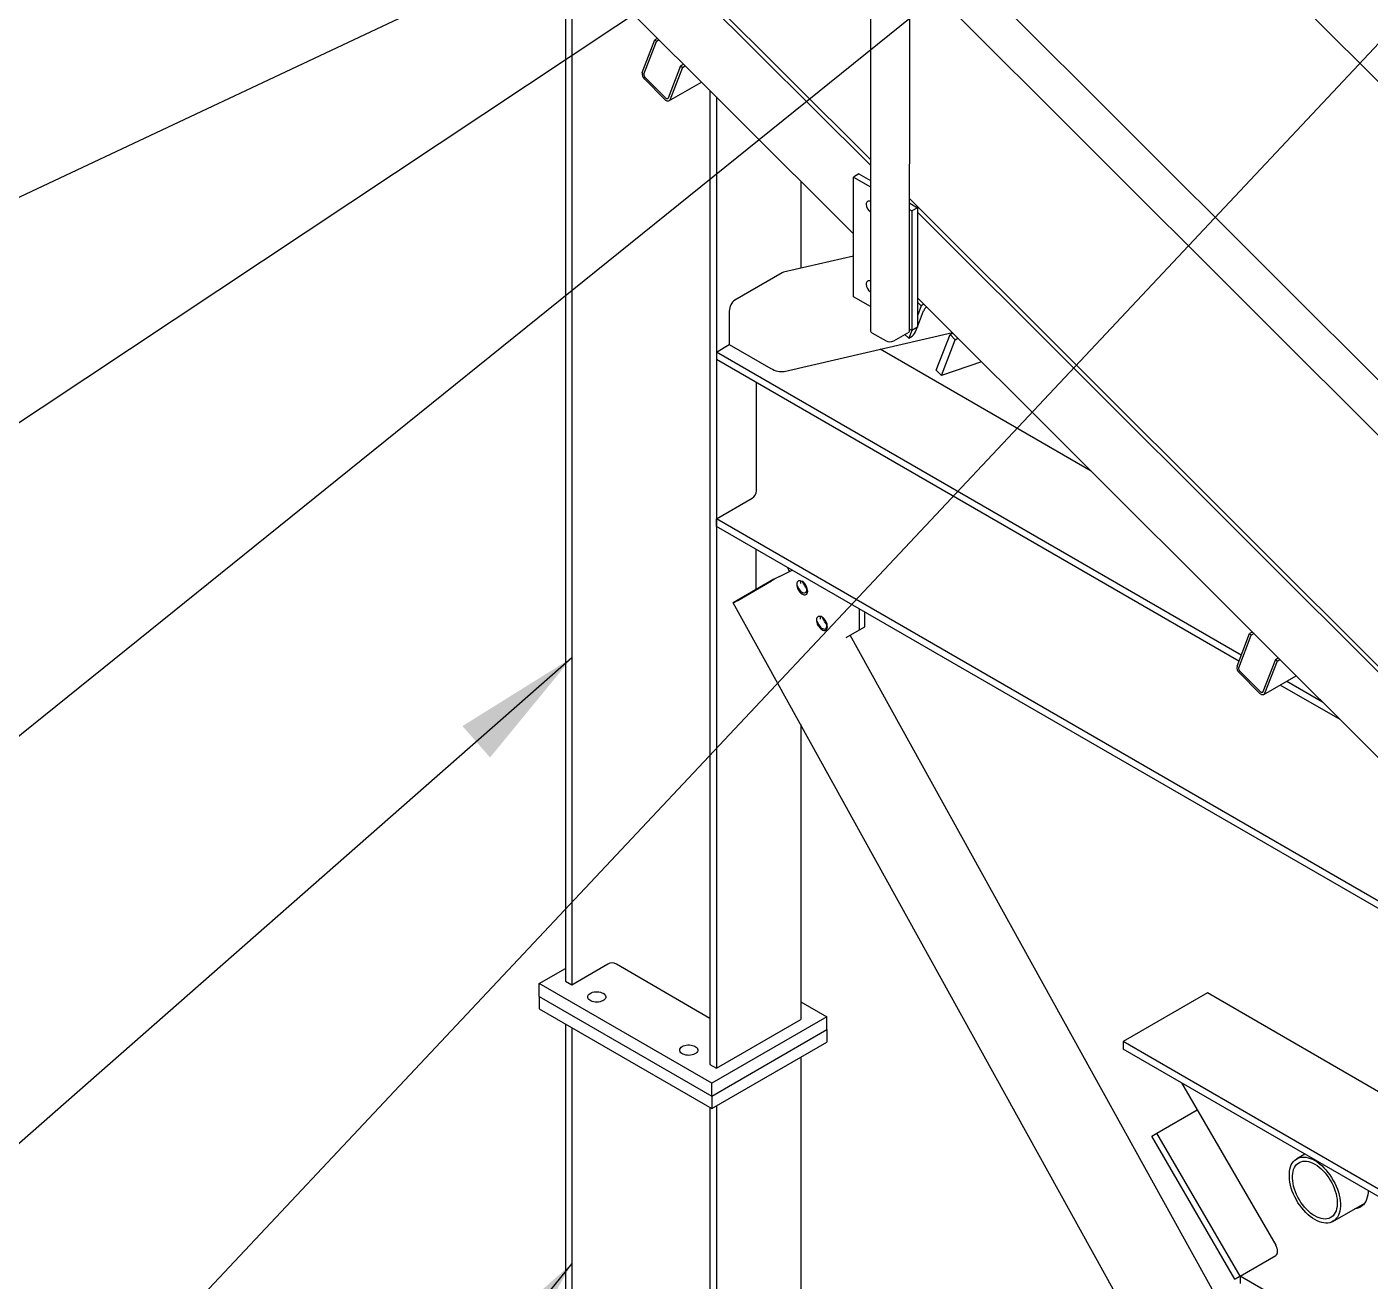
# Model space of a CAD drawing. Header units: millimetres. Extents: x 0 to 55611, y 0 to 32827.
# Drawn here: x 41805 to 43126, y 11077 to 12309 of the extents above; entities that cross this region are included whole.
import ezdxf

# ---------------------------------------------------------------- set-up
doc = ezdxf.new("R2010")
doc.units = ezdxf.units.MM
doc.header["$LTSCALE"] = 10
doc.linetypes.add('SLD-Continua', pattern=[0])
doc.layers.add('STRUC', color=5, linetype='SLD-Continua')
doc.styles.add('1', font='romans.shx', dxfattribs={"height": 125})
doc.dimstyles.new('50', dxfattribs={"dimscale": 0, "dimtxt": 125, "dimasz": 125, "dimexe": 125, "dimexo": 125, "dimgap": 50, "dimtad": 1, "dimdec": 0, "dimlfac": 49.861111, "dimzin": 1, "dimtxsty": '1', "dimcen": 2.5, "dimclrd": 1, "dimclre": 1, "dimadec": 0, "dimazin": 0, "dimtfac": 1, "dimtdec": 0, "dimtmove": 0, "dimatfit": 3, "dimfxl": 1, "dimtzin": 1, "dimarcsym": 0})

msp = doc.modelspace()

# ---------------------------------------------------------------- linework, layer by layer
at = {"layer": 'STRUC', "linetype": 'SLD-Continua', "lineweight": 25}
for p, q in [((41786.9, 13599.7), (43501, 11889)), ((41806.7, 13005.2), (42634.5, 12179.1)), ((41806.7, 12999.5), (42634.5, 12173.4)), ((41850.2, 12872.1), (42617.8, 12106.1)), ((42634.6, 12752.3), (42634.4, 12011.1)), ((43500.9, 11595.7), (42674.6, 12420.4)), ((42334.6, 12388.7), (42334.6, 11371.6)), ((42340.9, 12382.4), (42340.9, 11368)), ((42654.7, 12386.1), (43499.5, 11543)), ((42673, 12011.1), (42673.1, 12367.7)), ((42410.2, 12264.6), (42422.6, 12296.6)), ((42411.8, 12263), (42424.2, 12295)), ((42425.3, 12298.2), (42422.6, 12296.6)), ((42422.6, 12296.6), (42424.2, 12295)), ((42426.9, 12296.6), (42424.2, 12295)), ((42447.9, 12271.3), (42435.6, 12239.3)), ((42449.6, 12269.6), (42437.2, 12237.6)), ((42447.9, 12271.3), (42450.7, 12272.9)), ((42447.9, 12271.3), (42449.6, 12269.6)), ((42449.6, 12269.6), (42452.3, 12271.2)), ((42432.8, 12237.8), (42412.3, 12258.3)), ((42433.4, 12239.3), (42412.9, 12259.8)), ((42436.4, 12236.7), (42468.4, 12255.1)), ((42476.7, 12246.9), (42476.7, 11289.6)), ((42483, 12240.6), (42483, 11286)), ((42623.2, 12164.9), (42617.8, 12161.8)), ((42623.2, 12164.9), (42634.5, 12158.4)), ((42565.9, 12157.9), (42565.9, 12072.2)), ((42617.8, 12044.3), (42617.8, 12161.8)), ((42617.8, 12161.8), (42634.5, 12152.2)), ((42673.1, 12140.6), (43500.8, 11314.4)), ((42673.1, 12136.2), (42680.7, 12131.7)), ((42673, 12129.9), (42675.3, 12128.6)), ((42680.7, 12131.7), (42675.3, 12128.6)), ((42675.3, 12128.6), (42675.3, 12011.1)), ((42680.7, 12131.7), (42680.7, 12014.2)), ((42680.7, 12127.3), (43500.8, 11308.8)), ((42617.8, 12084.2), (42549.1, 12068.3)), ((42547.8, 12067.8), (42501.1, 12040.9)), ((42634.4, 12034.7), (42617.8, 12044.3)), ((42680.7, 12043.3), (43484.2, 11241.4)), ((42684.4, 12035.3), (42680.7, 12039)), ((42684.4, 12035.3), (42680.7, 12025.6)), ((42680.7, 12014.8), (42686.7, 12030.4)), ((42687.1, 12036.9), (42684.4, 12035.3)), ((42495.7, 12030.1), (42495.7, 11997.2)), ((42549.7, 11970.8), (42715, 12009.1)), ((42636, 12008.8), (42649.9, 12000.9)), ((42657.6, 12000.9), (42671.4, 12008.8)), ((42672.1, 12003.4), (42668.4, 12007.1)), ((42675.1, 12011.2), (42672.1, 12003.4)), ((42672.1, 12003.4), (42673.9, 12004.4)), ((42675.3, 12011.1), (42673, 12012.4)), ((42680.7, 12014.2), (42675.3, 12011.1)), ((42678.7, 12009.7), (42680.4, 12014)), ((42699.1, 11972), (42712.7, 12007)), ((42712.7, 12007), (42715.4, 12008.6)), ((42717.7, 12002), (42712.7, 12007)), ((42483, 11989.9), (42495.7, 11997.2)), ((42495.7, 11997.2), (42536.4, 11973.7)), ((42851.4, 11872.9), (42644, 11992.7)), ((42704.2, 11966.9), (42717.7, 12002)), ((42717.7, 12002), (42720.5, 12003.6)), ((42999.1, 11692), (42483, 11989.9)), ((42483, 11989.9), (42483, 11982.6)), ((42996.8, 11686), (42483, 11982.6)), ((42743.8, 11980.3), (42704.2, 11966.9)), ((42704.2, 11966.9), (42699.1, 11972)), ((42522.6, 11853.6), (42522.6, 11959.7)), ((42483, 11825.8), (42518.3, 11846.2)), ((42483, 11818.5), (42483, 11825.8)), ((43468.9, 11256.6), (42483, 11825.8)), ((43484.2, 11240.5), (42483, 11818.5)), ((42521.8, 11796.1), (42521.8, 11756.2)), ((42539.5, 11766.5), (42499.6, 11743.4)), ((42545.1, 11769.3), (42557.4, 11775.5)), ((42554.3, 11775.1), (42554.8, 11774.2)), ((42504.1, 11745.8), (42537.3, 11765)), ((42562.4, 11760.4), (42564.2, 11757.3)), ((42567.3, 11764.5), (42569.5, 11760.4)), ((42570.7, 11760.6), (42569.6, 11762.6)), ((42499.6, 11743.4), (42501, 11744.1)), ((43906.8, 9202.9), (42499.6, 11743.4)), ((42586.7, 11729.5), (42589.2, 11724.9)), ((42590.4, 11725.1), (42589, 11727.6)), ((42623.6, 11716.8), (42623.6, 11737.3)), ((42629, 11719.9), (42629, 11734.2)), ((42581.8, 11725.4), (42583.8, 11721.7)), ((42610.7, 11709.3), (42623.6, 11716.8)), ((42614.5, 11711.5), (42629, 11719.9)), ((42623.6, 11716.8), (42629, 11719.9)), ((43010, 11714.7), (43007.2, 11713.1)), ((43930.1, 9336.2), (42614.5, 11711.5)), ((42994.9, 11681.1), (43007.2, 11713.1)), ((42996.5, 11679.5), (43008.8, 11711.5)), ((43007.2, 11713.1), (43008.8, 11711.5)), ((43011.6, 11713.1), (43008.8, 11711.5)), ((43032.6, 11687.8), (43020.2, 11655.8)), ((43032.6, 11687.8), (43035.3, 11689.4)), ((43032.6, 11687.8), (43034.2, 11686.2)), ((43034.2, 11686.2), (43037, 11687.7)), ((43017.4, 11654.3), (42996.9, 11674.8)), ((43018, 11655.9), (42997.5, 11676.3)), ((43034.2, 11686.2), (43021.9, 11654.1)), ((43021.1, 11653.2), (43053.1, 11671.6)), ((43096.3, 11628.6), (43037.4, 11662.6)), ((43078.9, 11645.9), (43043.7, 11666.2)), ((42565.9, 11623.8), (42565.9, 11333.8)), ((42308.8, 11369.1), (42334.6, 11383.9)), ((42340.9, 11368), (42376.2, 11388.4)), ((42384.8, 11388.4), (42476.7, 11335.3)), ((42334.6, 11371.6), (42340.9, 11368)), ((42478.5, 11271.1), (42308.8, 11369.1)), ((42308.8, 11356.6), (42308.8, 11369.1)), ((42965.7, 11359.9), (42882.8, 11312.1)), ((43658.3, 10960.1), (42965.7, 11359.9)), ((42308.8, 11356.6), (42478.5, 11258.6)), ((42308.8, 11356.6), (42308.8, 11344.2)), ((42308.8, 11344.2), (42478.5, 11246.2)), ((42565.9, 11351.3), (42591.7, 11336.4)), ((42591.7, 11336.4), (42478.5, 11271.1)), ((42483, 11286), (42565.9, 11333.8)), ((42591.7, 11324), (42591.7, 11336.4)), ((42334.6, 11329.3), (42334.6, 10100.2)), ((42340.9, 11325.7), (42340.9, 10096.6)), ((42478.5, 11258.6), (42591.7, 11324)), ((42591.7, 11324), (42591.7, 11311.5)), ((42478.5, 11246.2), (42591.7, 11311.5)), ((43695.5, 10842.9), (42882.8, 11312.1)), ((42882.8, 11312.1), (42882.8, 11304.8)), ((43287.6, 11071.1), (42882.8, 11304.8)), ((42565.9, 11296.6), (42565.9, 10135.2)), ((42476.7, 11289.6), (42483, 11286)), ((42478.5, 11258.6), (42478.5, 11271.1)), ((42940.2, 11271.6), (43033, 11111.9)), ((42478.5, 11258.6), (42478.5, 11246.2)), ((42476.7, 11247.3), (42476.7, 10018.2)), ((42483, 11248.8), (42483, 10014.6)), ((42916.1, 11222.1), (42955.7, 11245)), ((42911.1, 11219.2), (42916.1, 11222.1)), ((42992.7, 11078.6), (42911.1, 11219.2)), ((42997.8, 11081.6), (42916.1, 11222.1)), ((43061.6, 11201.6), (43053.6, 11197)), ((43089.1, 11135.4), (43120.4, 11153.4)), ((42997.8, 11081.6), (43033.1, 11102)), ((42992.7, 11078.6), (42997.8, 11081.6)), ((42997.8, 11081.5), (42992.7, 11078.6)), ((42997.8, 11081.6), (42997.8, 11074.3)), ((43151.8, 10992.7), (42997.8, 11081.6))]:
    msp.add_line(p, q, dxfattribs=at)
at = {"layer": 'STRUC', "linetype": 'SLD-Continua', "lineweight": 25, "flags": 128}
for points in [[(42437.2, 12237.6), (42436.9, 12237.1), (42436.5, 12236.7), (42436, 12236.5), (42435.4, 12236.4), (42434.8, 12236.5), (42434.1, 12236.8), (42433.4, 12237.2), (42432.8, 12237.8)], [(42435.6, 12239.3), (42435.4, 12239), (42435.2, 12238.8), (42435, 12238.7), (42434.7, 12238.7), (42434.4, 12238.7), (42434, 12238.8), (42433.7, 12239.1), (42433.4, 12239.3)], [(42563.5, 11756.2), (42564.3, 11754.9), (42565.2, 11753.8), (42566.2, 11752.8), (42567.2, 11752.1), (42568.3, 11751.5), (42569.3, 11751.3), (42570.2, 11751.3), (42571.1, 11751.5), (42571.8, 11752), (42572.3, 11752.8), (42572.6, 11753.8), (42572.8, 11754.9), (42572.7, 11756.2), (42572.4, 11757.5), (42572, 11758.9), (42571.3, 11760.2), (42570.5, 11761.5), (42569.6, 11762.6), (42568.6, 11763.6), (42567.6, 11764.3), (42566.5, 11764.8), (42565.5, 11765.1), (42564.5, 11765.1), (42563.7, 11764.9), (42563, 11764.3), (42562.5, 11763.6), (42562.1, 11762.6), (42562, 11761.5), (42562.1, 11760.2), (42562.4, 11758.9), (42562.8, 11757.5), (42563.5, 11756.2)], [(42564.2, 11757.3), (42564.9, 11756.1), (42565.8, 11755), (42566.8, 11754.2), (42567.8, 11753.6), (42568.8, 11753.2), (42569.7, 11753.2), (42570.5, 11753.4), (42571.2, 11753.9), (42571.6, 11754.7), (42571.9, 11755.6), (42571.9, 11756.8), (42571.7, 11758), (42571.3, 11759.3), (42570.7, 11760.6)], [(42582.8, 11721.2), (42583.6, 11720), (42584.6, 11718.8), (42585.6, 11717.9), (42586.6, 11717.1), (42587.7, 11716.6), (42588.7, 11716.3), (42589.6, 11716.3), (42590.5, 11716.6), (42591.2, 11717.1), (42591.7, 11717.8), (42592, 11718.8), (42592.2, 11719.9), (42592.1, 11721.2), (42591.8, 11722.5), (42591.3, 11723.9), (42590.7, 11725.2), (42589.9, 11726.5), (42589, 11727.6), (42588, 11728.6), (42586.9, 11729.3), (42585.9, 11729.9), (42584.9, 11730.1), (42583.9, 11730.1), (42583.1, 11729.9), (42582.4, 11729.4), (42581.9, 11728.6), (42581.5, 11727.6), (42581.4, 11726.5), (42581.5, 11725.3), (42581.7, 11723.9), (42582.2, 11722.6), (42582.8, 11721.2)], [(42583.8, 11721.7), (42584.6, 11720.6), (42585.5, 11719.5), (42586.5, 11718.6), (42587.5, 11718), (42588.5, 11717.7), (42589.4, 11717.6), (42590.2, 11717.9), (42590.8, 11718.4), (42591.3, 11719.1), (42591.6, 11720.1), (42591.6, 11721.2), (42591.4, 11722.5), (42591, 11723.8), (42590.4, 11725.1)], [(43021.9, 11654.1), (43021.6, 11653.6), (43021.2, 11653.2), (43020.7, 11653), (43020.1, 11652.9), (43019.4, 11653), (43018.8, 11653.3), (43018.1, 11653.7), (43017.4, 11654.3)], [(43020.2, 11655.8), (43020.1, 11655.5), (43019.9, 11655.3), (43019.6, 11655.2), (43019.4, 11655.2), (43019, 11655.2), (43018.7, 11655.3), (43018.4, 11655.6), (43018, 11655.9)], [(42371.7, 11359.6), (42372.7, 11358.9), (42373.5, 11358.1), (42374, 11357.3), (42374.3, 11356.3), (42374.2, 11355.4), (42373.9, 11354.5), (42373.3, 11353.7), (42372.5, 11352.9), (42371.4, 11352.2), (42370.1, 11351.7), (42368.7, 11351.2), (42367.2, 11351), (42365.6, 11350.9), (42364, 11350.9), (42362.5, 11351.2), (42361, 11351.5), (42359.7, 11352.1), (42358.6, 11352.7), (42357.7, 11353.5), (42357, 11354.3), (42356.6, 11355.2), (42356.5, 11356.1), (42356.7, 11357), (42357.1, 11357.9), (42357.9, 11358.7), (42358.8, 11359.5), (42360, 11360.1), (42361.4, 11360.6), (42362.8, 11360.9), (42364.4, 11361.1), (42366, 11361.1), (42367.6, 11361), (42369.1, 11360.7), (42370.5, 11360.2), (42371.7, 11359.6)], [(42462.2, 11307.4), (42463.2, 11306.7), (42464, 11305.9), (42464.5, 11305), (42464.8, 11304.1), (42464.7, 11303.2), (42464.4, 11302.3), (42463.8, 11301.4), (42463, 11300.6), (42461.9, 11300), (42460.6, 11299.4), (42459.2, 11299), (42457.7, 11298.7), (42456.1, 11298.6), (42454.5, 11298.7), (42453, 11298.9), (42451.5, 11299.3), (42450.2, 11299.8), (42449.1, 11300.5), (42448.2, 11301.2), (42447.5, 11302.1), (42447.1, 11302.9), (42447, 11303.9), (42447.2, 11304.8), (42447.7, 11305.7), (42448.4, 11306.5), (42449.3, 11307.2), (42450.5, 11307.8), (42451.9, 11308.3), (42453.3, 11308.7), (42454.9, 11308.8), (42456.5, 11308.9), (42458.1, 11308.7), (42459.6, 11308.4), (42461, 11308), (42462.2, 11307.4)], [(43071.4, 11195.2), (43073.6, 11193.8), (43075.9, 11192.1), (43078.1, 11190.3), (43080.2, 11188.2), (43082.3, 11186), (43084.3, 11183.6), (43086.1, 11181.1), (43087.9, 11178.5), (43089.5, 11175.7), (43091, 11172.9), (43092.4, 11170), (43093.5, 11167.1), (43094.5, 11164.2), (43095.3, 11161.3), (43095.9, 11158.5), (43096.3, 11155.7), (43096.5, 11153), (43096.5, 11150.4), (43096.3, 11147.9), (43095.9, 11145.6), (43095.3, 11143.4), (43094.5, 11141.4), (43093.5, 11139.6), (43092.4, 11138.1), (43091, 11136.7), (43089.5, 11135.6), (43087.9, 11134.7), (43086.1, 11134.1), (43084.3, 11133.8), (43082.3, 11133.7), (43080.2, 11133.9), (43078.1, 11134.3), (43075.9, 11135), (43073.6, 11135.9), (43071.4, 11137.1), (43069.1, 11138.5), (43066.9, 11140.2), (43064.7, 11142), (43062.5, 11144.1), (43060.5, 11146.3), (43058.5, 11148.7), (43056.6, 11151.2), (43054.8, 11153.8), (43053.2, 11156.6), (43051.7, 11159.4), (43050.4, 11162.3), (43049.2, 11165.2), (43048.2, 11168.1), (43047.5, 11171), (43046.9, 11173.9), (43046.5, 11176.7), (43046.3, 11179.4), (43046.3, 11182), (43046.5, 11184.4), (43046.9, 11186.8), (43047.5, 11188.9), (43048.2, 11190.9), (43049.2, 11192.7), (43050.4, 11194.3), (43051.7, 11195.6), (43053.2, 11196.7), (43054.8, 11197.6), (43056.6, 11198.2), (43058.5, 11198.5), (43060.5, 11198.6), (43062.5, 11198.4), (43064.7, 11198), (43066.9, 11197.3), (43069.1, 11196.4), (43071.4, 11195.2)], [(43071.4, 11191.6), (43073.5, 11190.3), (43075.5, 11188.7), (43077.6, 11187), (43079.6, 11185.1), (43081.5, 11183), (43083.3, 11180.7), (43085, 11178.3), (43086.6, 11175.8), (43088, 11173.2), (43089.3, 11170.6), (43090.5, 11167.9), (43091.4, 11165.2), (43092.2, 11162.5), (43092.8, 11159.8), (43093.2, 11157.2), (43093.4, 11154.7), (43093.4, 11152.2), (43093.2, 11149.9), (43092.8, 11147.8), (43092.2, 11145.8), (43091.4, 11144), (43090.5, 11142.4), (43089.3, 11141), (43088, 11139.9), (43086.6, 11139), (43085, 11138.3), (43083.3, 11137.9), (43081.5, 11137.7), (43079.6, 11137.8), (43077.6, 11138.2), (43075.5, 11138.8), (43073.5, 11139.6), (43071.4, 11140.7), (43069.3, 11142), (43067.2, 11143.6), (43065.2, 11145.3), (43063.2, 11147.3), (43061.3, 11149.4), (43059.5, 11151.6), (43057.7, 11154), (43056.2, 11156.5), (43054.7, 11159.1), (43053.4, 11161.8), (43052.3, 11164.5), (43051.3, 11167.2), (43050.5, 11169.9), (43050, 11172.5), (43049.6, 11175.1), (43049.4, 11177.7), (43049.4, 11180.1), (43049.6, 11182.4), (43050, 11184.5), (43050.5, 11186.5), (43051.3, 11188.3), (43052.3, 11189.9), (43053.4, 11191.3), (43054.7, 11192.4), (43056.2, 11193.4), (43057.7, 11194), (43059.5, 11194.5), (43061.3, 11194.6), (43063.2, 11194.5), (43065.2, 11194.2), (43067.2, 11193.6), (43069.3, 11192.7), (43071.4, 11191.6)], [(43123.8, 11165.6), (43123.7, 11163.8), (43123.4, 11161.4), (43122.9, 11159.1), (43122.3, 11157), (43121.4, 11155.1), (43120.3, 11153.4), (43119.1, 11151.8), (43117.7, 11150.6), (43116.2, 11149.5), (43114.5, 11148.7), (43112.7, 11148.2), (43110.8, 11147.9), (43110.8, 11147.8)]]:
    msp.add_lwpolyline(points, dxfattribs=at)
at = {"layer": 'STRUC', "linetype": 'SLD-Continua', "lineweight": 25}
for centre, radius, start, end in [((42416.7, 12263.2), 6.67, 168.3489, 227.8924), ((42415.1, 12262.3), 3.33, 168.3489, 227.8924), ((42633, 12135.5), 2.74, 57.7743, 189.5019), ((42640.1, 12135.5), 9.76, 182.5134, 235.0189), ((42633, 12057.1), 2.74, 57.7743, 189.5019), ((42640, 12057.1), 9.76, 182.5134, 235.0189), ((42697, 12025.6), 11.4, 130.161, 155.0873), ((42637.1, 12011.3), 2.7, 184.9993, 246.2837), ((42670.3, 12011.3), 2.75, 294.3794, 354.2983), ((42667.7, 12015), 12.3, 300.567, 334.4242), ((42653.7, 12008.3), 8.4, 242.5907, 297.388), ((42513.2, 11854), 9.37, 302.6055, 357.3945), ((42637.3, 11591.9), 199.9, 117.4659, 120.0028), ((42562.9, 11779.9), 9.86, 191.433, 209.4741), ((42572.2, 11763.3), 6.6, 164.6687, 188.8882), ((42578.3, 11765.2), 10, 208.5026, 229.1987), ((42464.1, 11815.1), 80, 297.4659, 300.0028), ((42591.6, 11728.3), 6.6, 164.6687, 188.8882), ((42598, 11729.6), 10, 208.5026, 229.1987), ((43001.4, 11679.7), 6.67, 168.3489, 227.8924), ((42999.7, 11678.8), 3.33, 168.3489, 227.8924), ((42380.5, 11380), 9.37, 62.6097, 117.3903), ((43113.3, 11163.7), 13.7, 274.8455, 289.6999)]:
    msp.add_arc(centre, radius, start, end, dxfattribs=at)
for centre, major_axis, ratio, start_param, end_param in [((42547.8, 12060.2), (3.03, 8.06), 0.55559, 0.353676, 0.594361), ((42501.1, 12033.2), (3.03, 8.06), 0.55559, 0.594361, 2.165157), ((42541.8, 11976.9), (10.7, -4), 0.449141, 4.358713, 5.688825), ((43028.7, 11109.5), (-4.36, 7.48), 0.574481, 3.139111, 4.709908)]:
    msp.add_ellipse(centre, major_axis=major_axis, ratio=ratio, start_param=start_param, end_param=end_param, dxfattribs=at)

# ---------------------------------------------------------------- leaders
for points in [[(43332.1, 12939.4), (41197.9, 11522.3)], [(42776.8, 12873.4), (40896.1, 12086.5)], [(42728.2, 12580.1), (41037.3, 11784.2)], [(43280.2, 12449), (41340.2, 10384)], [(42796.3, 12417.2), (41367.9, 11266.2)], [(44048.3, 11809.5), (41622.9, 9628.5)], [(42340.9, 11689.3), (41576.1, 11017.6)], [(44161, 11194.1), (42356.5, 8852.3)], [(42340.9, 11093.9), (41414.6, 9959.3)]]:
    msp.add_leader(points, dimstyle='50', override={"dimscale": 1, "dimlfac": 1})

doc.saveas('drawing.dxf')
